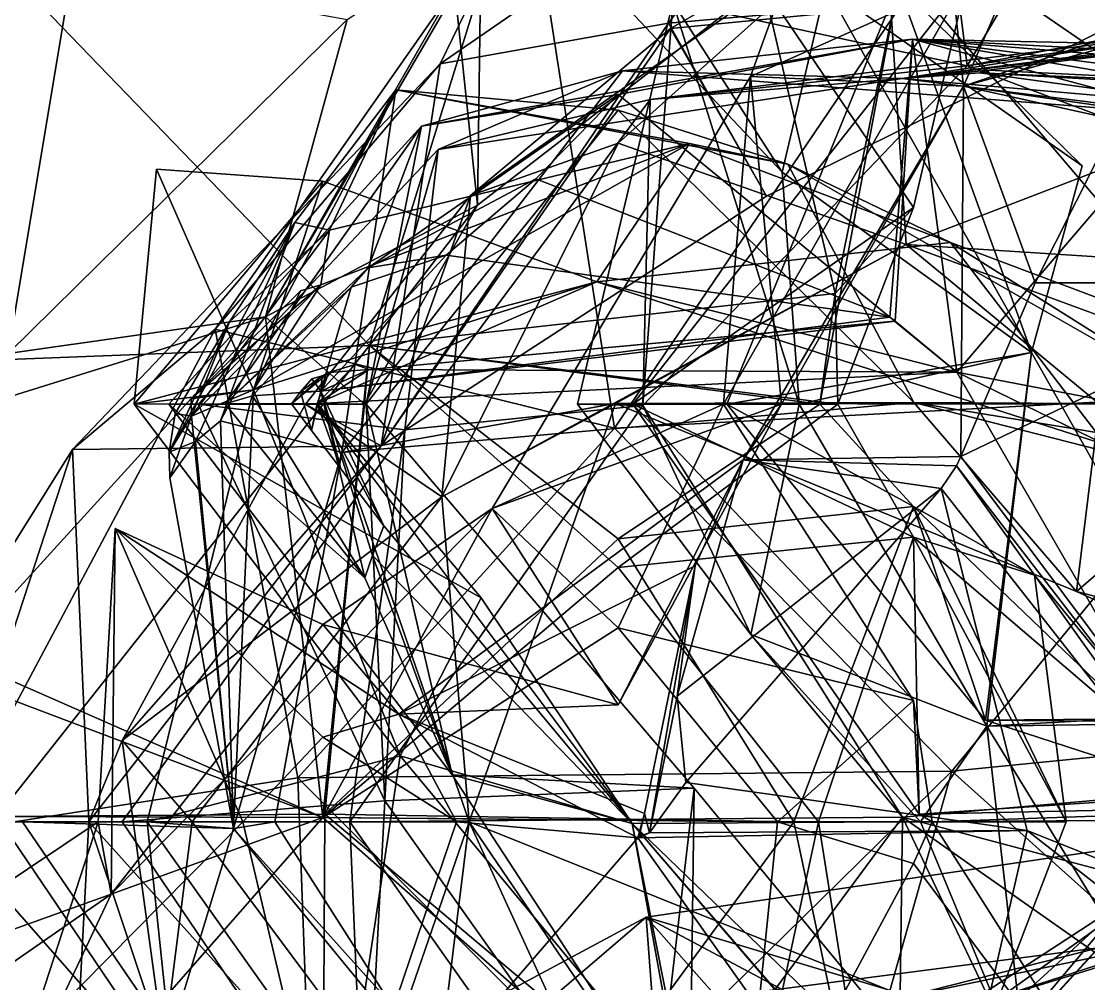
# Model space of a CAD drawing. Extents: x 290083 to 295691, y 4553739 to 4561622.
# Drawn here: x 293964.52 to 294010.05, y 4558525.84 to 4558566.89 of the extents above; entities that cross this region are included whole.
import ezdxf

# ---------------------------------------------------------------- set-up
doc = ezdxf.new("R2010")
doc.units = 0
doc.layers.add('Au_ppm_Pref_-_0_3', color=7, linetype='CONTINUOUS')

msp = doc.modelspace()

# ---------------------------------------------------------------- linework, layer by layer
at = {"layer": 'Au_ppm_Pref_-_0_3'}
for points in [[(294004.705, 4558564.124, 1946.607), (294002.598, 4558583.901, 1942.041), (294014.367, 4558586.491, 1947.873)], [(294014.367, 4558586.491, 1947.873), (294023.074, 4558570.391, 1949.375), (294004.705, 4558564.124, 1946.607)], [(294002.577, 4558583.555, 1905.643), (293992.309, 4558567.708, 1906.912), (294004.863, 4558564.997, 1901.419)], [(294004.845, 4558568.681, 1936.357), (294002.598, 4558583.901, 1942.041), (293995.629, 4558564.542, 1942.159)], [(293995.629, 4558564.542, 1942.159), (294002.598, 4558583.901, 1942.041), (294004.705, 4558564.124, 1946.607)], [(294002.577, 4558583.555, 1905.643), (294004.863, 4558564.997, 1901.419), (294015.176, 4558582.414, 1901.845)], [(294004.863, 4558564.997, 1901.419), (294022.288, 4558568.379, 1903.171), (294015.176, 4558582.414, 1901.845)], [(294015.176, 4558579.894, 1807.656), (294002.613, 4558568.454, 1805.556), (294026.393, 4558565.919, 1807.027)], [(293992.119, 4558566.82, 1821.844), (293982.394, 4558565.082, 1815.987), (293999.477, 4558576.872, 1818.803)], [(293982.394, 4558565.082, 1815.987), (293986.195, 4558572.917, 1811.033), (293999.477, 4558576.872, 1818.803)], [(293992.119, 4558566.82, 1821.844), (293999.477, 4558576.872, 1818.803), (294015.378, 4558568.858, 1823.249)], [(293982.394, 4558565.082, 1815.987), (293972.794, 4558553.768, 1810.355), (293986.195, 4558572.917, 1811.033)], [(293972.794, 4558553.768, 1810.355), (293989.817, 4558549.533, 1805.328), (293986.195, 4558572.917, 1811.033)], [(293986.195, 4558572.917, 1811.033), (293989.817, 4558549.533, 1805.328), (294002.613, 4558568.454, 1805.556)], [(293989.978, 4558561.699, 1833.025), (293983.685, 4558559.461, 1829.312), (294001.319, 4558571.863, 1829.817)], [(294001.319, 4558571.863, 1829.817), (293983.685, 4558559.461, 1829.312), (293992.215, 4558566.583, 1825.026)], [(294002.263, 4558557.375, 1835.723), (293989.978, 4558561.699, 1833.025), (294001.319, 4558571.863, 1829.817)], [(293992.215, 4558566.583, 1825.026), (294015.378, 4558568.858, 1823.249), (294001.319, 4558571.863, 1829.817)], [(294023.28, 4558564.559, 1830.215), (294015.176, 4558562.331, 1833.235), (294001.319, 4558571.863, 1829.817)], [(294023.28, 4558564.559, 1830.215), (294001.319, 4558571.863, 1829.817), (294015.378, 4558568.858, 1823.249)], [(294015.176, 4558562.331, 1833.235), (294002.263, 4558557.375, 1835.723), (294001.319, 4558571.863, 1829.817)], [(293984.722, 4558571.069, 1942.159), (293982.995, 4558568.379, 1938.867), (293974.939, 4558554.285, 1940.507)], [(293984.722, 4558571.069, 1942.159), (293974.939, 4558554.285, 1940.507), (293978.415, 4558566.97, 1948.068)], [(294020, 4558568.346, 1949.684), (294004.705, 4558564.124, 1946.607), (294023.074, 4558570.391, 1949.375)], [(293963.956, 4558552.724, 1947.605), (293963.742, 4558567.839, 1952.503), (293966.69, 4558569.135, 1952.083)], [(293963.956, 4558552.724, 1947.605), (293966.69, 4558569.135, 1952.083), (293978.415, 4558566.97, 1948.068)], [(294004.845, 4558568.681, 1936.357), (293994.465, 4558550.561, 1938.335), (293990.61, 4558550.561, 1936.22)], [(294002.577, 4558558.952, 1933.078), (294004.845, 4558568.681, 1936.357), (293990.61, 4558550.561, 1936.22)], [(293996.307, 4558559.429, 1823.373), (293992.119, 4558566.82, 1821.844), (294015.378, 4558568.858, 1823.249)], [(294015.378, 4558568.858, 1823.249), (293992.215, 4558566.583, 1825.026), (293996.307, 4558559.429, 1823.373)], [(294004.845, 4558568.681, 1936.357), (293995.629, 4558564.542, 1942.159), (293994.465, 4558550.561, 1938.335)], [(294002.577, 4558558.952, 1933.078), (293996.198, 4558568.379, 1930.281), (294004.845, 4558568.681, 1936.357)], [(293946.231, 4558568.379, 1933.415), (293957.377, 4558552.216, 1931.409), (293964.652, 4558568.338, 1929.951)], [(293957.377, 4558552.216, 1931.409), (293979.376, 4558553.071, 1929.315), (293964.652, 4558568.338, 1929.951)], [(293964.652, 4558568.338, 1929.951), (293979.376, 4558553.071, 1929.315), (293984.114, 4558568.379, 1933.045)], [(293983.977, 4558559.048, 1936.22), (293974.939, 4558554.285, 1940.507), (293982.995, 4558568.379, 1938.867)], [(293983.977, 4558559.048, 1936.22), (293984.114, 4558568.379, 1933.045), (293979.376, 4558553.071, 1929.315)], [(293996.012, 4558568.379, 1936.22), (293983.977, 4558559.048, 1936.22), (293982.995, 4558568.379, 1938.867)], [(293996.012, 4558568.379, 1936.22), (293984.114, 4558568.379, 1933.045), (293983.977, 4558559.048, 1936.22)], [(293998.837, 4558568.379, 1917.161), (293996.975, 4558560.456, 1912.463), (293989.517, 4558568.379, 1912.463)], [(293989.517, 4558568.379, 1912.463), (293996.975, 4558560.456, 1912.463), (293992.309, 4558567.708, 1906.912)], [(294017.451, 4558551.031, 1804.686), (294002.613, 4558568.454, 1805.556), (293989.817, 4558549.533, 1805.328)], [(294007.608, 4558552.76, 1917.559), (294001.917, 4558568.449, 1924.384), (293994.615, 4558550.561, 1924.341)], [(293998.584, 4558550.561, 1928.398), (293994.615, 4558550.561, 1924.341), (294001.917, 4558568.449, 1924.384)], [(293999.24, 4558555.28, 1930.281), (294001.917, 4558568.449, 1924.384), (293996.198, 4558568.379, 1930.281)], [(294002.577, 4558558.952, 1933.078), (293999.24, 4558555.28, 1930.281), (293996.198, 4558568.379, 1930.281)], [(294007.608, 4558552.76, 1917.559), (293996.975, 4558560.456, 1912.463), (293998.837, 4558568.379, 1917.161)], [(293999.24, 4558555.28, 1930.281), (293998.584, 4558550.561, 1928.398), (294001.917, 4558568.449, 1924.384)], [(294009.763, 4558560.723, 1918.402), (293998.837, 4558568.379, 1917.161), (294001.917, 4558568.449, 1924.384)], [(294009.763, 4558560.723, 1918.402), (294007.608, 4558552.76, 1917.559), (293998.837, 4558568.379, 1917.161)], [(294009.763, 4558560.723, 1918.402), (294001.917, 4558568.449, 1924.384), (294007.608, 4558552.76, 1917.559)], [(294017.451, 4558551.031, 1804.686), (294026.393, 4558565.919, 1807.027), (294002.613, 4558568.454, 1805.556)], [(294020, 4558568.346, 1949.684), (294011.534, 4558563.145, 1950.202), (294004.705, 4558564.124, 1946.607)], [(294004.863, 4558564.997, 1901.419), (294021.069, 4558558.894, 1900.584), (294022.288, 4558568.379, 1903.171)], [(293997.697, 4558550.561, 1911.291), (293988.24, 4558550.561, 1906.523), (293992.309, 4558567.708, 1906.912)], [(293992.309, 4558567.708, 1906.912), (293988.24, 4558550.561, 1906.523), (293991.033, 4558550.51, 1900.668)], [(294004.863, 4558564.997, 1901.419), (293992.309, 4558567.708, 1906.912), (293991.033, 4558550.51, 1900.668)], [(293992.309, 4558567.708, 1906.912), (293996.975, 4558560.456, 1912.463), (293997.697, 4558550.561, 1911.291)], [(293963.956, 4558552.724, 1947.605), (293978.415, 4558566.97, 1948.068), (293974.939, 4558554.285, 1940.507)], [(293979.87, 4558548.787, 1823.478), (293992.119, 4558566.82, 1821.844), (293996.307, 4558559.429, 1823.373)], [(293979.87, 4558548.787, 1823.478), (293982.394, 4558565.082, 1815.987), (293992.119, 4558566.82, 1821.844)], [(293979.87, 4558548.787, 1823.478), (293996.307, 4558559.429, 1823.373), (293992.215, 4558566.583, 1825.026)], [(293979.87, 4558548.787, 1823.478), (293992.215, 4558566.583, 1825.026), (293983.685, 4558559.461, 1829.312)], [(294004.863, 4558564.997, 1901.419), (293991.349, 4558563.564, 1893.686), (294015.054, 4558566.485, 1895.127)], [(294015.054, 4558566.485, 1895.127), (293991.349, 4558563.564, 1893.686), (294002.096, 4558564.45, 1888.958)], [(294019.246, 4558566.633, 1892.821), (294002.096, 4558564.45, 1888.958), (294020.061, 4558566.587, 1891.744)], [(294019.246, 4558566.633, 1892.821), (294015.054, 4558566.485, 1895.127), (294002.096, 4558564.45, 1888.958)], [(294020.061, 4558566.587, 1891.744), (294002.096, 4558564.45, 1888.958), (294005.779, 4558564.815, 1888.92)], [(294004.863, 4558564.997, 1901.419), (294015.054, 4558566.485, 1895.127), (294021.069, 4558558.894, 1900.584)], [(294005.779, 4558564.815, 1888.92), (294027.397, 4558563.732, 1887.335), (294020.061, 4558566.587, 1891.744)], [(293981.593, 4558562.418, 1876.827), (294002.533, 4558566.139, 1876.204), (293990.16, 4558564.785, 1882.592)], [(294002.533, 4558566.139, 1876.204), (293981.593, 4558562.418, 1876.827), (293989.978, 4558563.774, 1872.422)], [(294001.564, 4558554.272, 1870.762), (294002.533, 4558566.139, 1876.204), (293989.978, 4558563.774, 1872.422)], [(294014.665, 4558562.872, 1882.383), (293990.16, 4558564.785, 1882.592), (294002.533, 4558566.139, 1876.204)], [(294002.533, 4558566.139, 1876.204), (294001.564, 4558554.272, 1870.762), (294001.796, 4558554.105, 1870.738)], [(294004.427, 4558551.924, 1870.351), (294002.533, 4558566.139, 1876.204), (294001.796, 4558554.105, 1870.738)], [(294018.479, 4558564.834, 1873.626), (294015.718, 4558565.847, 1876.556), (294002.533, 4558566.139, 1876.204)], [(294015.176, 4558564.479, 1872.187), (294018.479, 4558564.834, 1873.626), (294002.533, 4558566.139, 1876.204)], [(294015.718, 4558565.847, 1876.556), (294019.301, 4558565.257, 1877.65), (294002.533, 4558566.139, 1876.204)], [(294019.301, 4558565.257, 1877.65), (294017.507, 4558563.573, 1880.968), (294002.533, 4558566.139, 1876.204)], [(294014.665, 4558562.872, 1882.383), (294002.533, 4558566.139, 1876.204), (294017.507, 4558563.573, 1880.968)], [(294004.427, 4558551.924, 1870.351), (294015.176, 4558564.479, 1872.187), (294002.533, 4558566.139, 1876.204)], [(293979.87, 4558548.787, 1823.478), (293966.704, 4558548.621, 1816.522), (293982.394, 4558565.082, 1815.987)], [(293966.704, 4558548.621, 1816.522), (293972.794, 4558553.768, 1810.355), (293982.394, 4558565.082, 1815.987)], [(294004.863, 4558564.997, 1901.419), (293991.033, 4558550.51, 1900.668), (293991.349, 4558563.564, 1893.686)], [(293982.298, 4558561.422, 1888.705), (293979.229, 4558550.561, 1882.632), (293990.16, 4558564.785, 1882.592)], [(293979.229, 4558550.561, 1882.632), (293981.593, 4558562.418, 1876.827), (293990.16, 4558564.785, 1882.592)], [(294002.096, 4558564.45, 1888.958), (293982.298, 4558561.422, 1888.705), (293990.16, 4558564.785, 1882.592)], [(293991.349, 4558563.564, 1893.686), (293982.298, 4558561.422, 1888.705), (294002.096, 4558564.45, 1888.958)], [(293994.465, 4558550.561, 1938.335), (293995.629, 4558564.542, 1942.159), (293984.603, 4558546.112, 1942.159)], [(293984.603, 4558546.112, 1942.159), (293995.629, 4558564.542, 1942.159), (293996.939, 4558550.561, 1944.817)], [(294002.096, 4558564.45, 1888.958), (293990.16, 4558564.785, 1882.592), (294014.665, 4558562.872, 1882.383)], [(293995.629, 4558564.542, 1942.159), (294004.705, 4558564.124, 1946.607), (293996.939, 4558550.561, 1944.817)], [(294005.779, 4558564.815, 1888.92), (294002.096, 4558564.45, 1888.958), (294005.409, 4558564.692, 1888.726)], [(294015.844, 4558563.266, 1883.001), (294005.409, 4558564.692, 1888.726), (294002.096, 4558564.45, 1888.958)], [(294015.844, 4558563.266, 1883.001), (294002.096, 4558564.45, 1888.958), (294014.665, 4558562.872, 1882.383)], [(294026.855, 4558547.616, 1872.303), (294015.176, 4558564.479, 1872.187), (294004.427, 4558551.924, 1870.351)], [(294005.409, 4558564.692, 1888.726), (294027.397, 4558563.732, 1887.335), (294005.779, 4558564.815, 1888.92)], [(294015.844, 4558563.266, 1883.001), (294024.492, 4558563.607, 1886.207), (294005.409, 4558564.692, 1888.726)], [(294027.397, 4558563.732, 1887.335), (294005.409, 4558564.692, 1888.726), (294024.492, 4558563.607, 1886.207)], [(293973.016, 4558549.847, 1851.197), (293980.499, 4558563.966, 1853.069), (293976.192, 4558558.316, 1853.069)], [(293973.016, 4558549.847, 1851.197), (293978.198, 4558548.494, 1847.653), (293980.499, 4558563.966, 1853.069)], [(293977.662, 4558557.991, 1855.48), (293976.192, 4558558.316, 1853.069), (293980.499, 4558563.966, 1853.069)], [(293980.499, 4558563.966, 1853.069), (293993.016, 4558561.682, 1858.208), (293977.662, 4558557.991, 1855.48)], [(293978.198, 4558548.494, 1847.653), (293989.978, 4558563.098, 1848.89), (293980.499, 4558563.966, 1853.069)], [(293993.016, 4558561.682, 1858.208), (293980.499, 4558563.966, 1853.069), (293997.222, 4558560.806, 1853.069)], [(293997.222, 4558560.806, 1853.069), (293980.499, 4558563.966, 1853.069), (293989.978, 4558563.098, 1848.89)], [(293995.304, 4558548.189, 1948.099), (294004.705, 4558564.124, 1946.607), (294004.596, 4558548.332, 1952.071)], [(293995.304, 4558548.189, 1948.099), (293996.939, 4558550.561, 1944.817), (294004.705, 4558564.124, 1946.607)], [(294007.761, 4558555.745, 1950.989), (294004.596, 4558548.332, 1952.071), (294004.705, 4558564.124, 1946.607)], [(294011.534, 4558563.145, 1950.202), (294011.263, 4558562.68, 1950.235), (294004.705, 4558564.124, 1946.607)], [(294011.263, 4558562.68, 1950.235), (294007.761, 4558555.745, 1950.989), (294004.705, 4558564.124, 1946.607)], [(293989.978, 4558563.774, 1872.422), (293979.321, 4558556.384, 1873.767), (293986.469, 4558560.169, 1871.986)], [(293979.321, 4558556.384, 1873.767), (293989.978, 4558563.774, 1872.422), (293981.593, 4558562.418, 1876.827)], [(293991.033, 4558550.51, 1900.668), (293980.875, 4558549.463, 1894.092), (293991.349, 4558563.564, 1893.686)], [(293991.349, 4558563.564, 1893.686), (293980.875, 4558549.463, 1894.092), (293982.298, 4558561.422, 1888.705)], [(293986.469, 4558560.169, 1871.986), (294001.564, 4558554.272, 1870.762), (293989.978, 4558563.774, 1872.422)], [(293978.198, 4558548.494, 1847.653), (294002.589, 4558550.632, 1847.085), (293989.978, 4558563.098, 1848.89)], [(293997.222, 4558560.806, 1853.069), (293989.978, 4558563.098, 1848.89), (294002.589, 4558550.632, 1847.085)], [(294007.761, 4558555.745, 1950.989), (294011.263, 4558562.68, 1950.235), (294020, 4558555.745, 1950.385)], [(293973.222, 4558550.57, 1874.546), (293981.593, 4558562.418, 1876.827), (293970.822, 4558550.561, 1876.827)], [(293979.229, 4558550.561, 1882.632), (293970.822, 4558550.561, 1876.827), (293981.593, 4558562.418, 1876.827)], [(293981.593, 4558562.418, 1876.827), (293973.222, 4558550.57, 1874.546), (293979.321, 4558556.384, 1873.767)], [(294027.818, 4558555.724, 1835.576), (294002.263, 4558557.375, 1835.723), (294015.176, 4558562.331, 1833.235)], [(293977.291, 4558555.659, 1856.65), (293993.016, 4558561.682, 1858.208), (293974.427, 4558551.179, 1858.229)], [(293989.069, 4558555.785, 1865.006), (293974.427, 4558551.179, 1858.229), (293993.016, 4558561.682, 1858.208)], [(293977.662, 4558557.991, 1855.48), (293993.016, 4558561.682, 1858.208), (293977.291, 4558555.659, 1856.65)], [(293982.458, 4558546.614, 1834.155), (293989.978, 4558561.699, 1833.025), (294002.263, 4558557.375, 1835.723)], [(293982.458, 4558546.614, 1834.155), (293983.685, 4558559.461, 1829.312), (293989.978, 4558561.699, 1833.025)], [(294004.156, 4558557.456, 1859.181), (293989.069, 4558555.785, 1865.006), (293993.016, 4558561.682, 1858.208)], [(293997.222, 4558560.806, 1853.069), (294004.156, 4558557.456, 1859.181), (293993.016, 4558561.682, 1858.208)], [(293980.875, 4558549.463, 1894.092), (293972.073, 4558550.561, 1888.705), (293982.298, 4558561.422, 1888.705)], [(293982.298, 4558561.422, 1888.705), (293972.073, 4558550.561, 1888.705), (293979.229, 4558550.561, 1882.632)], [(294015.135, 4558550.559, 1853.05), (294004.156, 4558557.456, 1859.181), (293997.222, 4558560.806, 1853.069)], [(294015.135, 4558550.559, 1853.05), (293997.222, 4558560.806, 1853.069), (294002.589, 4558550.632, 1847.085)], [(293977.379, 4558560.078, 1862.181), (293969.33, 4558550.561, 1864.32), (293970.287, 4558560.59, 1859.009)], [(293969.33, 4558550.561, 1864.32), (293974.427, 4558551.179, 1858.229), (293970.287, 4558560.59, 1859.009)], [(293977.379, 4558560.078, 1862.181), (293970.287, 4558560.59, 1859.009), (293974.427, 4558551.179, 1858.229)], [(294007.608, 4558552.76, 1917.559), (293997.697, 4558550.561, 1911.291), (293996.975, 4558560.456, 1912.463)], [(293977.379, 4558560.078, 1862.181), (293989.069, 4558555.785, 1865.006), (293969.33, 4558550.561, 1864.32)], [(293974.427, 4558551.179, 1858.229), (293989.069, 4558555.785, 1865.006), (293977.379, 4558560.078, 1862.181)], [(293982.637, 4558556.921, 1872.025), (293986.469, 4558560.169, 1871.986), (293979.321, 4558556.384, 1873.767)], [(293982.637, 4558556.921, 1872.025), (294001.564, 4558554.272, 1870.762), (293986.469, 4558560.169, 1871.986)], [(293982.458, 4558546.614, 1834.155), (293976.648, 4558550.561, 1829.312), (293983.685, 4558559.461, 1829.312)], [(293979.87, 4558548.787, 1823.478), (293983.685, 4558559.461, 1829.312), (293976.648, 4558550.561, 1829.312)], [(293983.977, 4558559.048, 1936.22), (293979.162, 4558550.561, 1936.22), (293974.939, 4558554.285, 1940.507)], [(293979.162, 4558550.561, 1936.22), (293983.977, 4558559.048, 1936.22), (293979.376, 4558553.071, 1929.315)], [(294002.577, 4558558.952, 1933.078), (293990.61, 4558550.561, 1936.22), (293999.346, 4558550.561, 1931.804)], [(294002.577, 4558558.952, 1933.078), (293999.346, 4558550.561, 1931.804), (293999.24, 4558555.28, 1930.281)], [(293973.4, 4558554.077, 1853.687), (293970.836, 4558548.508, 1853.073), (293976.192, 4558558.316, 1853.069)], [(293970.836, 4558548.508, 1853.073), (293971.952, 4558548.964, 1851.95), (293976.192, 4558558.316, 1853.069)], [(293976.192, 4558558.316, 1853.069), (293971.952, 4558548.964, 1851.95), (293973.016, 4558549.847, 1851.197)], [(293976.192, 4558558.316, 1853.069), (293977.662, 4558557.991, 1855.48), (293973.4, 4558554.077, 1853.687)], [(293977.662, 4558557.991, 1855.48), (293971.778, 4558550.046, 1854.696), (293973.4, 4558554.077, 1853.687)], [(293977.291, 4558555.659, 1856.65), (293971.778, 4558550.046, 1854.696), (293977.662, 4558557.991, 1855.48)], [(293982.458, 4558546.614, 1834.155), (294002.263, 4558557.375, 1835.723), (293989.863, 4558550.589, 1841.192)], [(294010.783, 4558548.823, 1864.475), (293989.069, 4558555.785, 1865.006), (294004.156, 4558557.456, 1859.181)], [(294010.512, 4558550.561, 1838.992), (293989.863, 4558550.589, 1841.192), (294002.263, 4558557.375, 1835.723)], [(294020.736, 4558550.561, 1838.57), (294010.512, 4558550.561, 1838.992), (294002.263, 4558557.375, 1835.723)], [(294020.736, 4558550.561, 1838.57), (294002.263, 4558557.375, 1835.723), (294027.818, 4558555.724, 1835.576)], [(294010.783, 4558548.823, 1864.475), (294004.156, 4558557.456, 1859.181), (294026.207, 4558549.148, 1858.703)], [(294026.207, 4558549.148, 1858.703), (294004.156, 4558557.456, 1859.181), (294015.135, 4558550.559, 1853.05)], [(293977.297, 4558551.122, 1872.006), (293982.637, 4558556.921, 1872.025), (293978.588, 4558555.547, 1873.741)], [(293977.297, 4558551.122, 1872.006), (294001.564, 4558554.272, 1870.762), (293982.637, 4558556.921, 1872.025)], [(293982.637, 4558556.921, 1872.025), (293979.321, 4558556.384, 1873.767), (293978.588, 4558555.547, 1873.741)], [(293973.222, 4558550.57, 1874.546), (293978.588, 4558555.547, 1873.741), (293979.321, 4558556.384, 1873.767)], [(293989.069, 4558555.785, 1865.006), (293977.137, 4558550.584, 1870.825), (293969.33, 4558550.561, 1864.32)], [(293977.137, 4558550.584, 1870.825), (293989.069, 4558555.785, 1865.006), (294004.427, 4558551.924, 1870.351)], [(294010.783, 4558548.823, 1864.475), (294004.427, 4558551.924, 1870.351), (293989.069, 4558555.785, 1865.006)], [(293977.291, 4558555.659, 1856.65), (293976.43, 4558555.398, 1856.527), (293971.761, 4558550.782, 1854.912)], [(293971.761, 4558550.782, 1854.912), (293971.778, 4558550.046, 1854.696), (293977.291, 4558555.659, 1856.65)], [(293971.761, 4558550.782, 1854.912), (293976.43, 4558555.398, 1856.527), (293974.427, 4558551.179, 1858.229)], [(293973.222, 4558550.57, 1874.546), (293974.385, 4558550.92, 1873.741), (293978.588, 4558555.547, 1873.741)], [(293978.588, 4558555.547, 1873.741), (293974.385, 4558550.92, 1873.741), (293977.297, 4558551.122, 1872.006)], [(293976.43, 4558555.398, 1856.527), (293977.291, 4558555.659, 1856.65), (293974.427, 4558551.179, 1858.229)], [(294004.596, 4558548.332, 1952.071), (294007.761, 4558555.745, 1950.989), (294020, 4558555.745, 1950.385)], [(294020, 4558527.7, 1953.887), (294004.596, 4558548.332, 1952.071), (294020, 4558555.745, 1950.385)], [(293999.346, 4558550.561, 1931.804), (293979.376, 4558553.071, 1929.315), (293999.24, 4558555.28, 1930.281)], [(293999.24, 4558555.28, 1930.281), (293979.376, 4558553.071, 1929.315), (293998.584, 4558550.561, 1928.398)], [(293961.751, 4558539.802, 1941.234), (293974.939, 4558554.285, 1940.507), (293977.382, 4558532.924, 1936.298)], [(293961.751, 4558539.802, 1941.234), (293962.994, 4558550.561, 1942.159), (293974.939, 4558554.285, 1940.507)], [(293974.939, 4558554.285, 1940.507), (293962.994, 4558550.561, 1942.159), (293963.956, 4558552.724, 1947.605)], [(293973.4, 4558554.077, 1853.687), (293971.09, 4558550.16, 1853.91), (293970.836, 4558548.508, 1853.073)], [(293971.778, 4558550.046, 1854.696), (293971.09, 4558550.16, 1853.91), (293973.4, 4558554.077, 1853.687)], [(293974.939, 4558554.285, 1940.507), (293979.162, 4558550.561, 1936.22), (293977.382, 4558532.924, 1936.298)], [(294001.796, 4558554.105, 1870.738), (294001.564, 4558554.272, 1870.762), (293977.297, 4558551.122, 1872.006)], [(293979.356, 4558552.041, 1870.982), (294001.796, 4558554.105, 1870.738), (293977.297, 4558551.122, 1872.006)], [(294001.766, 4558554.106, 1870.733), (293979.356, 4558552.041, 1870.982), (294004.427, 4558551.924, 1870.351)], [(293979.356, 4558552.041, 1870.982), (294001.766, 4558554.106, 1870.733), (294001.796, 4558554.105, 1870.738)], [(294004.427, 4558551.924, 1870.351), (294001.796, 4558554.105, 1870.738), (294001.766, 4558554.106, 1870.733)], [(293966.704, 4558548.621, 1816.522), (293961.368, 4558532.297, 1810.421), (293972.794, 4558553.768, 1810.355)], [(293972.794, 4558553.768, 1810.355), (293961.368, 4558532.297, 1810.421), (293976.32, 4558534.621, 1807.142)], [(293972.794, 4558553.768, 1810.355), (293976.32, 4558534.621, 1807.142), (293989.817, 4558549.533, 1805.328)], [(293957.377, 4558552.216, 1931.409), (293963.485, 4558532.971, 1930.101), (293979.376, 4558553.071, 1929.315)], [(293977.464, 4558533.072, 1923.601), (293979.376, 4558553.071, 1929.315), (293963.485, 4558532.971, 1930.101)], [(293979.162, 4558550.561, 1936.22), (293979.376, 4558553.071, 1929.315), (293977.382, 4558532.924, 1936.298)], [(293979.376, 4558553.071, 1929.315), (293989.978, 4558543.599, 1933.899), (293977.382, 4558532.924, 1936.298)], [(293977.464, 4558533.072, 1923.601), (293989.978, 4558544.81, 1926.258), (293979.376, 4558553.071, 1929.315)], [(293979.376, 4558553.071, 1929.315), (293999.346, 4558550.561, 1931.804), (293989.978, 4558543.599, 1933.899)], [(293979.376, 4558553.071, 1929.315), (293989.978, 4558544.81, 1926.258), (293998.584, 4558550.561, 1928.398)], [(294007.608, 4558552.76, 1917.559), (293994.615, 4558550.561, 1924.341), (294005.645, 4558537.082, 1924.341)], [(294007.608, 4558552.76, 1917.559), (294005.705, 4558536.82, 1911.027), (293997.697, 4558550.561, 1911.291)], [(294007.608, 4558552.76, 1917.559), (294005.645, 4558537.082, 1924.341), (294016.525, 4558536.975, 1918.296)], [(294007.608, 4558552.76, 1917.559), (294016.525, 4558536.975, 1918.296), (294005.705, 4558536.82, 1911.027)], [(293977.137, 4558550.584, 1870.825), (293978.764, 4558552.255, 1871.028), (293977.639, 4558551.917, 1871.501)], [(293978.764, 4558552.255, 1871.028), (293977.137, 4558550.584, 1870.825), (293979.356, 4558552.041, 1870.982)], [(293978.764, 4558552.255, 1871.028), (293979.356, 4558552.041, 1870.982), (293977.639, 4558551.917, 1871.501)], [(293976.042, 4558550.58, 1871.866), (293977.639, 4558551.917, 1871.501), (293977.353, 4558551.775, 1871.651)], [(293977.137, 4558550.584, 1870.825), (293977.639, 4558551.917, 1871.501), (293976.042, 4558550.58, 1871.866)], [(293976.042, 4558550.58, 1871.866), (293977.353, 4558551.775, 1871.651), (293976.432, 4558551.084, 1871.93)], [(293976.432, 4558551.084, 1871.93), (293977.353, 4558551.775, 1871.651), (293976.915, 4558551.641, 1871.952)], [(293977.297, 4558551.122, 1872.006), (293976.915, 4558551.641, 1871.952), (293977.353, 4558551.775, 1871.651)], [(293979.356, 4558552.041, 1870.982), (293977.137, 4558550.584, 1870.825), (294004.427, 4558551.924, 1870.351)], [(293979.356, 4558552.041, 1870.982), (293977.297, 4558551.122, 1872.006), (293977.639, 4558551.917, 1871.501)], [(293977.639, 4558551.917, 1871.501), (293977.297, 4558551.122, 1872.006), (293977.353, 4558551.775, 1871.651)], [(294026.855, 4558547.616, 1872.303), (294004.427, 4558551.924, 1870.351), (294015.443, 4558532.831, 1870.894)], [(294004.427, 4558551.924, 1870.351), (294010.783, 4558548.823, 1864.475), (294015.443, 4558532.831, 1870.894)], [(293977.297, 4558551.122, 1872.006), (293976.432, 4558551.084, 1871.93), (293976.915, 4558551.641, 1871.952)], [(293980.685, 4558535.563, 1863.774), (293974.427, 4558551.179, 1858.229), (293969.33, 4558550.561, 1864.32)], [(293980.685, 4558535.563, 1863.774), (293969.892, 4558532.743, 1857.598), (293974.427, 4558551.179, 1858.229)], [(293973.579, 4558532.461, 1851.184), (293974.427, 4558551.179, 1858.229), (293969.892, 4558532.743, 1857.598)], [(293974.427, 4558551.179, 1858.229), (293971.778, 4558550.046, 1854.696), (293971.761, 4558550.782, 1854.912)], [(293973.579, 4558532.461, 1851.184), (293971.778, 4558550.046, 1854.696), (293974.427, 4558551.179, 1858.229)], [(293974.385, 4558550.92, 1873.741), (293973.222, 4558550.57, 1874.546), (293979.176, 4558543.156, 1874.271)], [(293974.385, 4558550.92, 1873.741), (293979.176, 4558543.156, 1874.271), (293977.297, 4558551.122, 1872.006)], [(293976.042, 4558550.58, 1871.866), (293976.432, 4558551.084, 1871.93), (293976.906, 4558549.44, 1871.873)], [(293976.432, 4558551.084, 1871.93), (293977.297, 4558551.122, 1872.006), (293976.906, 4558549.44, 1871.873)], [(293978.149, 4558547.805, 1871.879), (293976.906, 4558549.44, 1871.873), (293977.297, 4558551.122, 1872.006)], [(293979.98, 4558545.366, 1871.886), (293978.149, 4558547.805, 1871.879), (293977.297, 4558551.122, 1872.006)], [(293979.176, 4558543.156, 1874.271), (293979.495, 4558544.107, 1873.28), (293977.297, 4558551.122, 1872.006)], [(293979.495, 4558544.107, 1873.28), (293979.98, 4558545.366, 1871.886), (293977.297, 4558551.122, 1872.006)], [(294017.451, 4558551.031, 1804.686), (293989.817, 4558549.533, 1805.328), (294004.204, 4558534.901, 1805.967)], [(294025.011, 4558536.96, 1808.264), (294017.451, 4558551.031, 1804.686), (294004.204, 4558534.901, 1805.967)], [(293982.458, 4558546.614, 1834.155), (293968.827, 4558536.209, 1829.312), (293976.648, 4558550.561, 1829.312)], [(293979.87, 4558548.787, 1823.478), (293976.648, 4558550.561, 1829.312), (293968.827, 4558536.209, 1829.312)], [(293969.33, 4558550.561, 1864.32), (293977.137, 4558550.584, 1870.825), (293984.138, 4558542.303, 1864.948)], [(293969.33, 4558550.561, 1864.32), (293984.138, 4558542.303, 1864.948), (293980.685, 4558535.563, 1863.774)], [(293970.822, 4558550.561, 1876.827), (293979.176, 4558543.156, 1874.271), (293973.222, 4558550.57, 1874.546)], [(293982.903, 4558534.75, 1876.827), (293979.176, 4558543.156, 1874.271), (293970.822, 4558550.561, 1876.827)], [(293979.229, 4558550.561, 1882.632), (293982.903, 4558534.75, 1876.827), (293970.822, 4558550.561, 1876.827)], [(293980.875, 4558549.463, 1894.092), (293980.021, 4558533.638, 1888.892), (293972.073, 4558550.561, 1888.705)], [(293972.073, 4558550.561, 1888.705), (293980.021, 4558533.638, 1888.892), (293979.229, 4558550.561, 1882.632)], [(293976.906, 4558549.44, 1871.873), (293977.137, 4558550.584, 1870.825), (293976.042, 4558550.58, 1871.866)], [(293977.137, 4558550.584, 1870.825), (293976.906, 4558549.44, 1871.873), (293978.149, 4558547.805, 1871.879)], [(293978.149, 4558547.805, 1871.879), (293979.98, 4558545.366, 1871.886), (293977.137, 4558550.584, 1870.825)], [(293979.98, 4558545.366, 1871.886), (293990.583, 4558532.665, 1870.885), (293977.137, 4558550.584, 1870.825)], [(293977.137, 4558550.584, 1870.825), (293990.583, 4558532.665, 1870.885), (293984.138, 4558542.303, 1864.948)], [(293978.198, 4558548.494, 1847.653), (293989.863, 4558550.589, 1841.192), (294002.589, 4558550.632, 1847.085)], [(293978.198, 4558548.494, 1847.653), (293983.628, 4558532.743, 1840.74), (293989.863, 4558550.589, 1841.192)], [(293980.875, 4558549.463, 1894.092), (293991.033, 4558550.51, 1900.668), (293978.533, 4558532.743, 1900.04)], [(293978.533, 4558532.743, 1900.04), (293991.033, 4558550.51, 1900.668), (294002.112, 4558532.946, 1900.575)], [(293993.226, 4558534.172, 1882.556), (293979.229, 4558550.561, 1882.632), (293980.021, 4558533.638, 1888.892)], [(293993.226, 4558534.172, 1882.556), (293982.903, 4558534.75, 1876.827), (293979.229, 4558550.561, 1882.632)], [(293982.458, 4558546.614, 1834.155), (293989.863, 4558550.589, 1841.192), (293983.628, 4558532.743, 1840.74)], [(293989.978, 4558541.018, 1939.401), (293994.465, 4558550.561, 1938.335), (293984.603, 4558546.112, 1942.159)], [(293984.603, 4558546.112, 1942.159), (293996.939, 4558550.561, 1944.817), (293989.978, 4558537.729, 1943.821)], [(293997.697, 4558550.561, 1911.291), (293995.63, 4558540.737, 1906.523), (293988.24, 4558550.561, 1906.523)], [(293988.24, 4558550.561, 1906.523), (293995.63, 4558540.737, 1906.523), (293991.033, 4558550.51, 1900.668)], [(294002.589, 4558550.632, 1847.085), (293989.863, 4558550.589, 1841.192), (294009.529, 4558542.574, 1841.191)], [(293989.863, 4558550.589, 1841.192), (294010.512, 4558550.561, 1838.992), (294009.529, 4558542.574, 1841.191)], [(293989.978, 4558543.599, 1933.899), (293999.346, 4558550.561, 1931.804), (294002.577, 4558544.893, 1932.17)], [(293989.978, 4558544.81, 1926.258), (294002.577, 4558546.19, 1928.823), (293998.584, 4558550.561, 1928.398)], [(294002.577, 4558537.914, 1937.944), (293994.465, 4558550.561, 1938.335), (293989.978, 4558541.018, 1939.401)], [(293996.939, 4558550.561, 1944.817), (293995.304, 4558548.189, 1948.099), (293989.978, 4558537.729, 1943.821)], [(293990.61, 4558550.561, 1936.22), (293994.465, 4558550.561, 1938.335), (294002.577, 4558537.914, 1937.944)], [(293990.61, 4558550.561, 1936.22), (294002.577, 4558537.914, 1937.944), (294002.812, 4558533.075, 1936.22)], [(293990.61, 4558550.561, 1936.22), (294002.812, 4558533.075, 1936.22), (294002.577, 4558544.893, 1932.17)], [(293990.61, 4558550.561, 1936.22), (294002.577, 4558544.893, 1932.17), (293999.346, 4558550.561, 1931.804)], [(293991.033, 4558550.51, 1900.668), (293995.63, 4558540.737, 1906.523), (294002.112, 4558532.946, 1900.575)], [(294002.577, 4558546.19, 1928.823), (294005.645, 4558537.082, 1924.341), (293994.615, 4558550.561, 1924.341)], [(294002.577, 4558546.19, 1928.823), (293994.615, 4558550.561, 1924.341), (293998.584, 4558550.561, 1928.398)], [(294005.705, 4558536.82, 1911.027), (293995.63, 4558540.737, 1906.523), (293997.697, 4558550.561, 1911.291)], [(294002.589, 4558550.632, 1847.085), (294025.2, 4558546.918, 1847.13), (294015.135, 4558550.559, 1853.05)], [(294025.2, 4558546.918, 1847.13), (294002.589, 4558550.632, 1847.085), (294015.176, 4558547.415, 1842.239)], [(294015.176, 4558547.415, 1842.239), (294002.589, 4558550.632, 1847.085), (294009.529, 4558542.574, 1841.191)], [(294009.529, 4558542.574, 1841.191), (294010.512, 4558550.561, 1838.992), (294015.176, 4558541.109, 1838.04)], [(293970.836, 4558548.508, 1853.073), (293971.09, 4558550.16, 1853.91), (293971.778, 4558550.046, 1854.696)], [(293971.778, 4558550.046, 1854.696), (293970.851, 4558547.425, 1852.743), (293970.836, 4558548.508, 1853.073)], [(293973.579, 4558532.461, 1851.184), (293970.851, 4558547.425, 1852.743), (293971.778, 4558550.046, 1854.696)], [(293971.952, 4558548.964, 1851.95), (293973.579, 4558532.461, 1851.184), (293973.016, 4558549.847, 1851.197)], [(293973.016, 4558549.847, 1851.197), (293973.579, 4558532.461, 1851.184), (293978.198, 4558548.494, 1847.653)], [(293968.829, 4558532.743, 1894.645), (293980.875, 4558549.463, 1894.092), (293978.533, 4558532.743, 1900.04)], [(293980.875, 4558549.463, 1894.092), (293968.829, 4558532.743, 1894.645), (293980.021, 4558533.638, 1888.892)], [(294004.204, 4558534.901, 1805.967), (293989.817, 4558549.533, 1805.328), (293976.32, 4558534.621, 1807.142)], [(293971.952, 4558548.964, 1851.95), (293970.836, 4558548.508, 1853.073), (293970.851, 4558547.425, 1852.743)], [(293970.851, 4558547.425, 1852.743), (293973.579, 4558532.461, 1851.184), (293971.952, 4558548.964, 1851.95)], [(293961.368, 4558532.297, 1810.421), (293966.704, 4558548.621, 1816.522), (293956.784, 4558532.743, 1816.155)], [(293967.397, 4558532.743, 1823.49), (293956.784, 4558532.743, 1816.155), (293966.704, 4558548.621, 1816.522)], [(293979.87, 4558548.787, 1823.478), (293967.397, 4558532.743, 1823.49), (293966.704, 4558548.621, 1816.522)], [(293979.87, 4558548.787, 1823.478), (293968.827, 4558536.209, 1829.312), (293967.397, 4558532.743, 1823.49)], [(293978.198, 4558548.494, 1847.653), (293973.579, 4558532.461, 1851.184), (293975.338, 4558532.743, 1847.13)], [(293978.198, 4558548.494, 1847.653), (293975.338, 4558532.743, 1847.13), (293983.628, 4558532.743, 1840.74)], [(293995.304, 4558548.189, 1948.099), (293993.262, 4558543.658, 1949.353), (293980.628, 4558537.338, 1948.099)], [(293989.978, 4558537.729, 1943.821), (293995.304, 4558548.189, 1948.099), (293980.628, 4558537.338, 1948.099)], [(293995.304, 4558548.189, 1948.099), (293992.493, 4558538.097, 1951.426), (293993.262, 4558543.658, 1949.353)], [(293995.304, 4558548.189, 1948.099), (294003.753, 4558546.962, 1952.284), (293992.493, 4558538.097, 1951.426)], [(294004.596, 4558548.332, 1952.071), (294004.412, 4558547.935, 1952.13), (293995.304, 4558548.189, 1948.099)], [(294004.412, 4558547.935, 1952.13), (294003.753, 4558546.962, 1952.284), (293995.304, 4558548.189, 1948.099)], [(294020, 4558527.7, 1953.887), (294004.412, 4558547.935, 1952.13), (294004.596, 4558548.332, 1952.071)], [(294018.755, 4558527.841, 1953.931), (294003.753, 4558546.962, 1952.284), (294004.412, 4558547.935, 1952.13)], [(294004.412, 4558547.935, 1952.13), (294020, 4558527.7, 1953.887), (294018.755, 4558527.841, 1953.931)], [(294015.176, 4558547.415, 1842.239), (294009.529, 4558542.574, 1841.191), (294027.058, 4558534.622, 1841.479)], [(293992.493, 4558538.097, 1951.426), (294003.753, 4558546.962, 1952.284), (293992.862, 4558534.422, 1953.238)], [(294003.753, 4558546.962, 1952.284), (294007.419, 4558532.376, 1953.924), (293992.862, 4558534.422, 1953.238)], [(294003.753, 4558546.962, 1952.284), (294018.755, 4558527.841, 1953.931), (294007.419, 4558532.376, 1953.924)], [(293982.458, 4558546.614, 1834.155), (293971.813, 4558532.743, 1834.177), (293968.827, 4558536.209, 1829.312)], [(293982.458, 4558546.614, 1834.155), (293983.628, 4558532.743, 1840.74), (293971.813, 4558532.743, 1834.177)], [(293968.362, 4558529.65, 1942.412), (293984.603, 4558546.112, 1942.159), (293977.379, 4558541.166, 1945.291)], [(293968.362, 4558529.65, 1942.412), (293977.382, 4558532.924, 1936.298), (293984.603, 4558546.112, 1942.159)], [(293989.978, 4558537.729, 1943.821), (293977.379, 4558541.166, 1945.291), (293984.603, 4558546.112, 1942.159)], [(293984.603, 4558546.112, 1942.159), (293977.382, 4558532.924, 1936.298), (293989.978, 4558541.018, 1939.401)], [(293989.978, 4558544.81, 1926.258), (293997.476, 4558532.743, 1926.746), (294002.577, 4558546.19, 1928.823)], [(294009.081, 4558532.743, 1930.281), (294002.577, 4558546.19, 1928.823), (293997.476, 4558532.743, 1926.746)], [(294009.081, 4558532.743, 1930.281), (294007.735, 4558543.267, 1930.281), (294002.577, 4558546.19, 1928.823)], [(294015.396, 4558533.908, 1930.046), (294005.645, 4558537.082, 1924.341), (294002.577, 4558546.19, 1928.823)], [(294015.396, 4558533.908, 1930.046), (294002.577, 4558546.19, 1928.823), (294007.735, 4558543.267, 1930.281)], [(293979.495, 4558544.107, 1873.28), (293990.583, 4558532.665, 1870.885), (293979.98, 4558545.366, 1871.886)], [(293968.362, 4558529.65, 1942.412), (293968.529, 4558545.258, 1948.099), (293967.801, 4558532.743, 1948.099)], [(293967.801, 4558532.743, 1948.099), (293968.529, 4558545.258, 1948.099), (293973.975, 4558532.743, 1949.703)], [(293968.362, 4558529.65, 1942.412), (293977.379, 4558541.166, 1945.291), (293968.529, 4558545.258, 1948.099)], [(293968.529, 4558545.258, 1948.099), (293977.379, 4558536.353, 1949.302), (293973.975, 4558532.743, 1949.703)], [(293968.529, 4558545.258, 1948.099), (293980.628, 4558537.338, 1948.099), (293977.379, 4558536.353, 1949.302)], [(293968.529, 4558545.258, 1948.099), (293977.379, 4558541.166, 1945.291), (293980.628, 4558537.338, 1948.099)], [(293989.978, 4558543.599, 1933.899), (294002.577, 4558544.893, 1932.17), (293998.525, 4558532.743, 1934.31)], [(294009.081, 4558532.743, 1930.281), (293998.525, 4558532.743, 1934.31), (294002.577, 4558544.893, 1932.17)], [(294009.081, 4558532.743, 1930.281), (294002.577, 4558544.893, 1932.17), (294007.735, 4558543.267, 1930.281)], [(294015.396, 4558533.908, 1930.046), (294007.735, 4558543.267, 1930.281), (294002.577, 4558544.893, 1932.17)], [(294015.396, 4558533.908, 1930.046), (294002.577, 4558544.893, 1932.17), (294002.812, 4558533.075, 1936.22)], [(293989.978, 4558544.81, 1926.258), (293977.464, 4558533.072, 1923.601), (293997.476, 4558532.743, 1926.746)], [(293982.903, 4558534.75, 1876.827), (293979.495, 4558544.107, 1873.28), (293979.176, 4558543.156, 1874.271)], [(293979.495, 4558544.107, 1873.28), (293982.903, 4558534.75, 1876.827), (293990.583, 4558532.665, 1870.885)], [(293989.978, 4558543.599, 1933.899), (293998.525, 4558532.743, 1934.31), (293977.382, 4558532.924, 1936.298)], [(293993.262, 4558543.658, 1949.353), (293991.1, 4558533.093, 1953.077), (293980.628, 4558537.338, 1948.099)], [(293993.262, 4558543.658, 1949.353), (293991.313, 4558532.268, 1953.412), (293991.1, 4558533.093, 1953.077)], [(293993.262, 4558543.658, 1949.353), (293992.493, 4558538.097, 1951.426), (293991.313, 4558532.268, 1953.412)], [(294009.529, 4558542.574, 1841.191), (294015.176, 4558541.109, 1838.04), (294027.058, 4558534.622, 1841.479)], [(293980.685, 4558535.563, 1863.774), (293984.138, 4558542.303, 1864.948), (293990.583, 4558532.665, 1870.885)], [(293989.978, 4558537.729, 1943.821), (293980.628, 4558537.338, 1948.099), (293977.379, 4558541.166, 1945.291)], [(293989.978, 4558541.018, 1939.401), (293977.382, 4558532.924, 1936.298), (293996.78, 4558532.743, 1938.953)], [(294002.577, 4558537.914, 1937.944), (293989.978, 4558541.018, 1939.401), (293996.78, 4558532.743, 1938.953)], [(294005.705, 4558536.82, 1911.027), (294002.875, 4558532.743, 1906.523), (293995.63, 4558540.737, 1906.523)], [(293995.63, 4558540.737, 1906.523), (294002.875, 4558532.743, 1906.523), (294002.112, 4558532.946, 1900.575)], [(293961.751, 4558539.802, 1941.234), (293977.382, 4558532.924, 1936.298), (293957.603, 4558540.412, 1936.22)], [(293957.603, 4558540.412, 1936.22), (293977.382, 4558532.924, 1936.298), (293963.485, 4558532.971, 1930.101)], [(293992.493, 4558538.097, 1951.426), (293992.862, 4558534.422, 1953.238), (293991.313, 4558532.268, 1953.412)], [(294003.374, 4558532.743, 1936.596), (294002.577, 4558537.914, 1937.944), (293996.78, 4558532.743, 1938.953)], [(294002.812, 4558533.075, 1936.22), (294002.577, 4558537.914, 1937.944), (294003.374, 4558532.743, 1936.596)], [(294016.525, 4558536.975, 1918.296), (294025.59, 4558537.939, 1912.001), (294005.705, 4558536.82, 1911.027)], [(294025.59, 4558537.939, 1912.001), (294015.176, 4558521.366, 1910.315), (294005.705, 4558536.82, 1911.027)], [(293977.379, 4558536.353, 1949.302), (293980.628, 4558537.338, 1948.099), (293983.077, 4558532.743, 1950.785)], [(293990.812, 4558532.061, 1953.417), (293980.628, 4558537.338, 1948.099), (293991.1, 4558533.093, 1953.077)], [(293990.812, 4558532.061, 1953.417), (293983.077, 4558532.743, 1950.785), (293980.628, 4558537.338, 1948.099)], [(294025.606, 4558537.25, 1924.821), (294005.645, 4558537.082, 1924.341), (294015.396, 4558533.908, 1930.046)], [(294025.606, 4558537.25, 1924.821), (294016.525, 4558536.975, 1918.296), (294005.645, 4558537.082, 1924.341)], [(294005.705, 4558536.82, 1911.027), (294007.418, 4558521.772, 1906.523), (294002.875, 4558532.743, 1906.523)], [(294004.204, 4558534.901, 1805.967), (294015.113, 4558525.118, 1811.517), (294025.011, 4558536.96, 1808.264)], [(294005.705, 4558536.82, 1911.027), (294015.176, 4558521.366, 1910.315), (294007.418, 4558521.772, 1906.523)], [(293968.827, 4558536.209, 1829.312), (293970.605, 4558523.164, 1829.312), (293967.397, 4558532.743, 1823.49)], [(293971.813, 4558532.743, 1834.177), (293970.605, 4558523.164, 1829.312), (293968.827, 4558536.209, 1829.312)], [(293977.379, 4558536.353, 1949.302), (293983.077, 4558532.743, 1950.785), (293973.975, 4558532.743, 1949.703)], [(293980.685, 4558535.563, 1863.774), (293978.447, 4558520.686, 1857.592), (293969.892, 4558532.743, 1857.598)], [(293980.685, 4558535.563, 1863.774), (293992.93, 4558520.796, 1864.383), (293978.447, 4558520.686, 1857.592)], [(293992.93, 4558520.796, 1864.383), (293980.685, 4558535.563, 1863.774), (293990.583, 4558532.665, 1870.885)], [(294004.204, 4558534.901, 1805.967), (293976.32, 4558534.621, 1807.142), (293989.978, 4558520.926, 1807.555)], [(294004.204, 4558534.901, 1805.967), (293989.978, 4558520.926, 1807.555), (294000.351, 4558521.249, 1812.553)], [(294004.204, 4558534.901, 1805.967), (294000.351, 4558521.249, 1812.553), (294015.113, 4558525.118, 1811.517)], [(293976.32, 4558534.621, 1807.142), (293961.368, 4558532.297, 1810.421), (293977.06, 4558514.419, 1810.86)], [(293976.32, 4558534.621, 1807.142), (293977.06, 4558514.419, 1810.86), (293989.978, 4558520.926, 1807.555)], [(293993.226, 4558534.172, 1882.556), (293993.018, 4558519.225, 1876.827), (293982.903, 4558534.75, 1876.827)], [(293982.903, 4558534.75, 1876.827), (293993.018, 4558519.225, 1876.827), (293990.583, 4558532.665, 1870.885)], [(293992.862, 4558534.422, 1953.238), (294007.419, 4558532.376, 1953.924), (293991.313, 4558532.268, 1953.412)], [(293993.226, 4558534.172, 1882.556), (293980.021, 4558533.638, 1888.892), (293991.302, 4558517.725, 1889.014)], [(293993.226, 4558534.172, 1882.556), (293991.302, 4558517.725, 1889.014), (294004.341, 4558520.693, 1882.512)], [(293993.226, 4558534.172, 1882.556), (294004.341, 4558520.693, 1882.512), (293993.018, 4558519.225, 1876.827)], [(294015.625, 4558534.12, 1895.334), (294001.902, 4558517.799, 1894.005), (294002.112, 4558532.946, 1900.575)], [(294010.277, 4558521.853, 1888.705), (294001.902, 4558517.799, 1894.005), (294015.625, 4558534.12, 1895.334)], [(294015.625, 4558534.12, 1895.334), (294002.112, 4558532.946, 1900.575), (294025.471, 4558526.711, 1899.66)], [(294028.304, 4558533.602, 1936.391), (294015.396, 4558533.908, 1930.046), (294002.812, 4558533.075, 1936.22)], [(293968.829, 4558532.743, 1894.645), (293979.178, 4558517.469, 1894.645), (293980.021, 4558533.638, 1888.892)], [(293979.178, 4558517.469, 1894.645), (293991.302, 4558517.725, 1889.014), (293980.021, 4558533.638, 1888.892)], [(294028.304, 4558533.602, 1936.391), (294002.812, 4558533.075, 1936.22), (294003.374, 4558532.743, 1936.596)], [(294028.304, 4558533.602, 1936.391), (294003.374, 4558532.743, 1936.596), (294015.212, 4558514.109, 1936.931)], [(293977.464, 4558533.072, 1923.601), (293963.485, 4558532.971, 1930.101), (293977.36, 4558512.474, 1927.762)], [(293977.464, 4558533.072, 1923.601), (293977.36, 4558512.474, 1927.762), (293989.978, 4558522.546, 1926.882)], [(293997.476, 4558532.743, 1926.746), (293977.464, 4558533.072, 1923.601), (293989.978, 4558522.546, 1926.882)], [(293990.876, 4558532.134, 1953.412), (293990.812, 4558532.061, 1953.417), (293991.1, 4558533.093, 1953.077)], [(293991.313, 4558532.268, 1953.412), (293990.876, 4558532.134, 1953.412), (293991.1, 4558533.093, 1953.077)], [(293961.368, 4558532.297, 1810.421), (293956.784, 4558532.743, 1816.155), (293966.526, 4558515.928, 1816.747)], [(293967.397, 4558532.743, 1823.49), (293966.526, 4558515.928, 1816.747), (293956.784, 4558532.743, 1816.155)], [(293968.362, 4558529.65, 1942.412), (293967.801, 4558532.743, 1948.099), (293957.196, 4558525.649, 1948.099)], [(293967.801, 4558532.743, 1948.099), (293964.779, 4558523.427, 1950.932), (293957.196, 4558525.649, 1948.099)], [(293963.485, 4558532.971, 1930.101), (293977.382, 4558532.924, 1936.298), (293961.142, 4558514.413, 1934.334)], [(293968.362, 4558529.65, 1942.412), (293961.142, 4558514.413, 1934.334), (293977.382, 4558532.924, 1936.298)], [(293964.47, 4558514.925, 1930.281), (293977.36, 4558512.474, 1927.762), (293963.485, 4558532.971, 1930.101)], [(293969.892, 4558532.743, 1857.598), (293964.58, 4558532.743, 1853.069), (293973.579, 4558532.461, 1851.184)], [(293969.892, 4558532.743, 1857.598), (293970.862, 4558523.527, 1853.069), (293964.58, 4558532.743, 1853.069)], [(293964.58, 4558532.743, 1853.069), (293970.862, 4558523.527, 1853.069), (293973.579, 4558532.461, 1851.184)], [(293967.801, 4558532.743, 1948.099), (293973.975, 4558532.743, 1949.703), (293964.779, 4558523.427, 1950.932)], [(293977.711, 4558516.883, 1955.044), (293964.779, 4558523.427, 1950.932), (293973.975, 4558532.743, 1949.703)], [(293967.397, 4558532.743, 1823.49), (293979.812, 4558518.936, 1823.137), (293966.526, 4558515.928, 1816.747)], [(293970.605, 4558523.164, 1829.312), (293979.812, 4558518.936, 1823.137), (293967.397, 4558532.743, 1823.49)], [(293979.178, 4558517.469, 1894.645), (293968.829, 4558532.743, 1894.645), (293978.533, 4558532.743, 1900.04)], [(293969.892, 4558532.743, 1857.598), (293978.447, 4558520.686, 1857.592), (293970.862, 4558523.527, 1853.069)], [(293971.813, 4558532.743, 1834.177), (293979.892, 4558521.891, 1834.114), (293970.605, 4558523.164, 1829.312)], [(293983.628, 4558532.743, 1840.74), (293979.892, 4558521.891, 1834.114), (293971.813, 4558532.743, 1834.177)], [(293975.338, 4558532.743, 1847.13), (293973.579, 4558532.461, 1851.184), (293982.272, 4558521.846, 1847.13)], [(293983.077, 4558532.743, 1950.785), (293977.711, 4558516.883, 1955.044), (293973.975, 4558532.743, 1949.703)], [(293975.338, 4558532.743, 1847.13), (293982.272, 4558521.846, 1847.13), (293983.628, 4558532.743, 1840.74)], [(293998.525, 4558532.743, 1934.31), (293995.199, 4558517.211, 1936.22), (293977.382, 4558532.924, 1936.298)], [(293995.199, 4558517.211, 1936.22), (293996.78, 4558532.743, 1938.953), (293977.382, 4558532.924, 1936.298)], [(293977.711, 4558516.883, 1955.044), (293983.077, 4558532.743, 1950.785), (293990.812, 4558532.061, 1953.417)], [(293989.978, 4558516.539, 1900.046), (293978.533, 4558532.743, 1900.04), (294002.112, 4558532.946, 1900.575)], [(293979.178, 4558517.469, 1894.645), (293978.533, 4558532.743, 1900.04), (293989.978, 4558516.539, 1900.046)], [(293983.628, 4558532.743, 1840.74), (293989.978, 4558523.397, 1838.367), (293979.892, 4558521.891, 1834.114)], [(293982.272, 4558521.846, 1847.13), (293989.978, 4558518.863, 1842.503), (293983.628, 4558532.743, 1840.74)], [(293983.628, 4558532.743, 1840.74), (293989.978, 4558518.863, 1842.503), (294002.235, 4558525.273, 1841.391)], [(293983.628, 4558532.743, 1840.74), (294002.235, 4558525.273, 1841.391), (293989.978, 4558523.397, 1838.367)], [(294001.902, 4558517.799, 1894.005), (293989.978, 4558516.539, 1900.046), (294002.112, 4558532.946, 1900.575)], [(294001.613, 4558513.232, 1931.136), (293997.476, 4558532.743, 1926.746), (293989.978, 4558522.546, 1926.882)], [(294015.443, 4558532.831, 1870.894), (293990.583, 4558532.665, 1870.885), (294002.569, 4558518.751, 1872.159)], [(294015.443, 4558532.831, 1870.894), (294002.577, 4558521.111, 1868.825), (293990.583, 4558532.665, 1870.885)], [(294002.569, 4558518.751, 1872.159), (293990.583, 4558532.665, 1870.885), (294002.536, 4558518.744, 1872.179)], [(293990.583, 4558532.665, 1870.885), (293993.018, 4558519.225, 1876.827), (294002.536, 4558518.744, 1872.179)], [(294002.577, 4558521.111, 1868.825), (293992.93, 4558520.796, 1864.383), (293990.583, 4558532.665, 1870.885)], [(294001.613, 4558513.232, 1931.136), (293995.199, 4558517.211, 1936.22), (293998.525, 4558532.743, 1934.31)], [(293995.199, 4558517.211, 1936.22), (294002.577, 4558530.963, 1936.813), (293996.78, 4558532.743, 1938.953)], [(294002.577, 4558530.963, 1936.813), (294003.374, 4558532.743, 1936.596), (293996.78, 4558532.743, 1938.953)], [(294001.613, 4558513.232, 1931.136), (294009.081, 4558532.743, 1930.281), (293997.476, 4558532.743, 1926.746)], [(294001.613, 4558513.232, 1931.136), (293998.525, 4558532.743, 1934.31), (294009.081, 4558532.743, 1930.281)], [(294002.875, 4558532.743, 1906.523), (294007.418, 4558521.772, 1906.523), (294002.112, 4558532.946, 1900.575)], [(294007.418, 4558521.772, 1906.523), (294015.176, 4558523.751, 1903.526), (294002.112, 4558532.946, 1900.575)], [(294015.176, 4558523.751, 1903.526), (294025.471, 4558526.711, 1899.66), (294002.112, 4558532.946, 1900.575)], [(294002.585, 4558518.75, 1872.159), (294015.443, 4558532.831, 1870.894), (294002.569, 4558518.751, 1872.159)], [(294013.879, 4558517.523, 1864.693), (294002.577, 4558521.111, 1868.825), (294015.443, 4558532.831, 1870.894)], [(294003.374, 4558532.743, 1936.596), (294002.577, 4558530.963, 1936.813), (294015.212, 4558514.109, 1936.931)], [(294002.629, 4558518.741, 1872.177), (294015.443, 4558532.831, 1870.894), (294002.585, 4558518.75, 1872.159)], [(294002.629, 4558518.741, 1872.177), (294017.449, 4558518.501, 1877.275), (294015.443, 4558532.831, 1870.894)], [(293977.06, 4558514.419, 1810.86), (293961.368, 4558532.297, 1810.421), (293966.526, 4558515.928, 1816.747)], [(293970.862, 4558523.527, 1853.069), (293990.025, 4558514.142, 1853.103), (293973.579, 4558532.461, 1851.184)], [(293990.025, 4558514.142, 1853.103), (293982.272, 4558521.846, 1847.13), (293973.579, 4558532.461, 1851.184)], [(293991.313, 4558532.268, 1953.412), (294007.419, 4558532.376, 1953.924), (293990.812, 4558532.061, 1953.417)], [(294003.335, 4558514.441, 1954.191), (293990.812, 4558532.061, 1953.417), (294007.419, 4558532.376, 1953.924)], [(293990.812, 4558532.061, 1953.417), (293990.876, 4558532.134, 1953.412), (293991.313, 4558532.268, 1953.412)], [(294016.183, 4558532.337, 1823.223), (293991.175, 4558528.672, 1824.165), (294004.441, 4558524.692, 1829.454)], [(294016.183, 4558532.337, 1823.223), (294002.577, 4558522.607, 1820.812), (293991.175, 4558528.672, 1824.165)], [(294010.294, 4558521.829, 1817.433), (294002.577, 4558522.607, 1820.812), (294016.183, 4558532.337, 1823.223)], [(294003.335, 4558514.441, 1954.191), (294007.419, 4558532.376, 1953.924), (294012.515, 4558528.399, 1954.169)], [(294028.32, 4558532.428, 1829.185), (294004.441, 4558524.692, 1829.454), (294015.063, 4558527.964, 1835.307)], [(294028.32, 4558532.428, 1829.185), (294016.183, 4558532.337, 1823.223), (294004.441, 4558524.692, 1829.454)], [(294007.419, 4558532.376, 1953.924), (294018.755, 4558527.841, 1953.931), (294012.515, 4558528.399, 1954.169)], [(294003.335, 4558514.441, 1954.191), (293977.711, 4558516.883, 1955.044), (293990.812, 4558532.061, 1953.417)], [(294015.176, 4558520.649, 1843.099), (294027.739, 4558531.749, 1841.238), (294002.235, 4558525.273, 1841.391)], [(294027.739, 4558531.749, 1841.238), (294015.063, 4558527.964, 1835.307), (294002.235, 4558525.273, 1841.391)], [(294002.577, 4558530.963, 1936.813), (293995.199, 4558517.211, 1936.22), (294015.212, 4558514.109, 1936.931)], [(293968.362, 4558529.65, 1942.412), (293957.196, 4558525.649, 1948.099), (293949.801, 4558516.777, 1942.269)], [(293968.362, 4558529.65, 1942.412), (293949.801, 4558516.777, 1942.269), (293961.142, 4558514.413, 1934.334)], [(293979.812, 4558518.936, 1823.137), (293983.261, 4558524.423, 1829.312), (293991.175, 4558528.672, 1824.165)], [(293979.812, 4558518.936, 1823.137), (293991.175, 4558528.672, 1824.165), (293992.477, 4558511.226, 1817.333)], [(293995.913, 4558523.319, 1829.312), (293991.175, 4558528.672, 1824.165), (293983.261, 4558524.423, 1829.312)], [(293995.913, 4558523.319, 1829.312), (294004.441, 4558524.692, 1829.454), (293991.175, 4558528.672, 1824.165)], [(293991.175, 4558528.672, 1824.165), (294002.577, 4558522.607, 1820.812), (293992.477, 4558511.226, 1817.333)], [(294018.755, 4558527.841, 1953.931), (294003.335, 4558514.441, 1954.191), (294012.515, 4558528.399, 1954.169)], [(294002.235, 4558525.273, 1841.391), (294015.063, 4558527.964, 1835.307), (293992.584, 4558525.047, 1833.915)], [(294015.063, 4558527.964, 1835.307), (294004.441, 4558524.692, 1829.454), (293992.584, 4558525.047, 1833.915)], [(294028.116, 4558515.412, 1953.314), (294003.335, 4558514.441, 1954.191), (294018.755, 4558527.841, 1953.931)], [(294004.341, 4558520.693, 1882.512), (294010.277, 4558521.853, 1888.705), (294015.176, 4558526.192, 1884.95)], [(294015.176, 4558526.192, 1884.95), (294026.428, 4558512.299, 1882.763), (294004.341, 4558520.693, 1882.512)]]:
    msp.add_3dface(points, dxfattribs=at)

doc.saveas('drawing.dxf')
